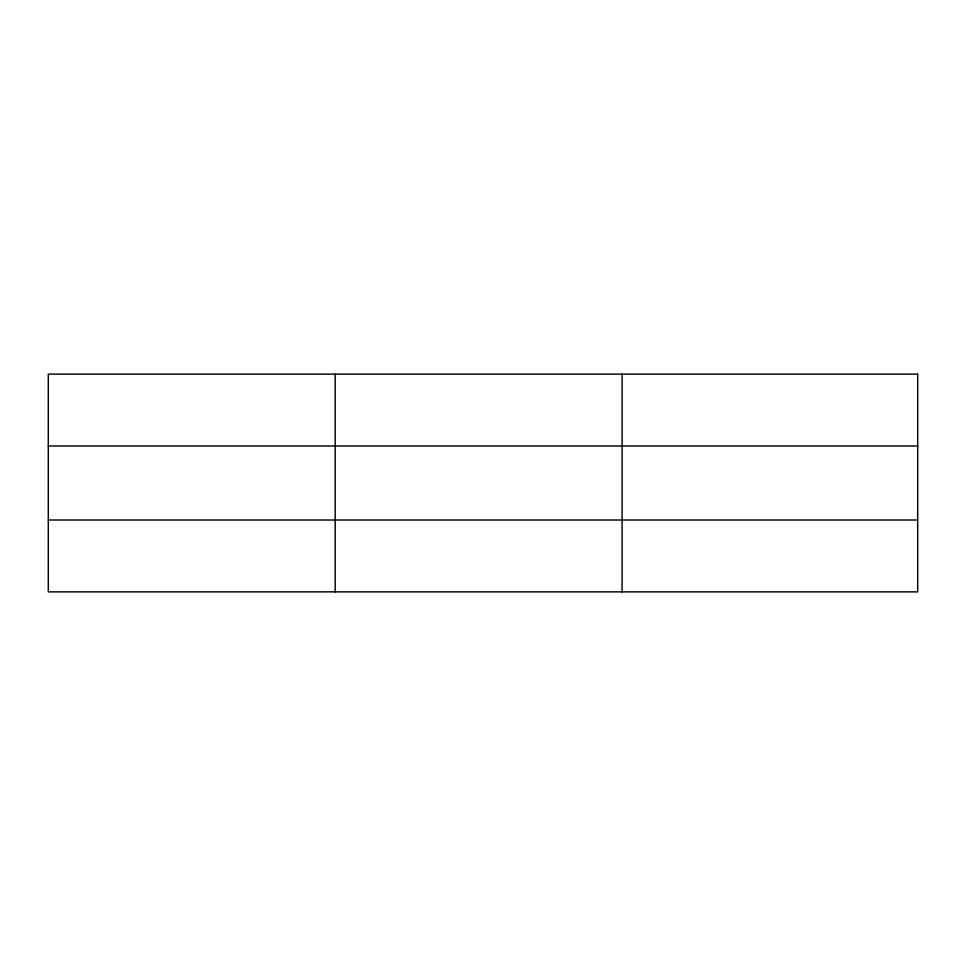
<?xml version="1.0" encoding="UTF-8"?>
<svg xmlns="http://www.w3.org/2000/svg" width="966" height="966" viewBox="0 0 966 966"><rect width="100%" height="100%" fill="white"/><g stroke="black" fill="none" stroke-linecap="round" stroke-linejoin="round"><path stroke-width="1.45" d="M335.202 591.868L335.202 374.132M622.104 591.868L622.104 374.132M48.3 445.99L917.7 445.99M48.3 520.01L917.7 520.01M917.7 374.132L917.7 591.868L48.3 591.868L48.3 374.132L917.7 374.132"/></g></svg>
